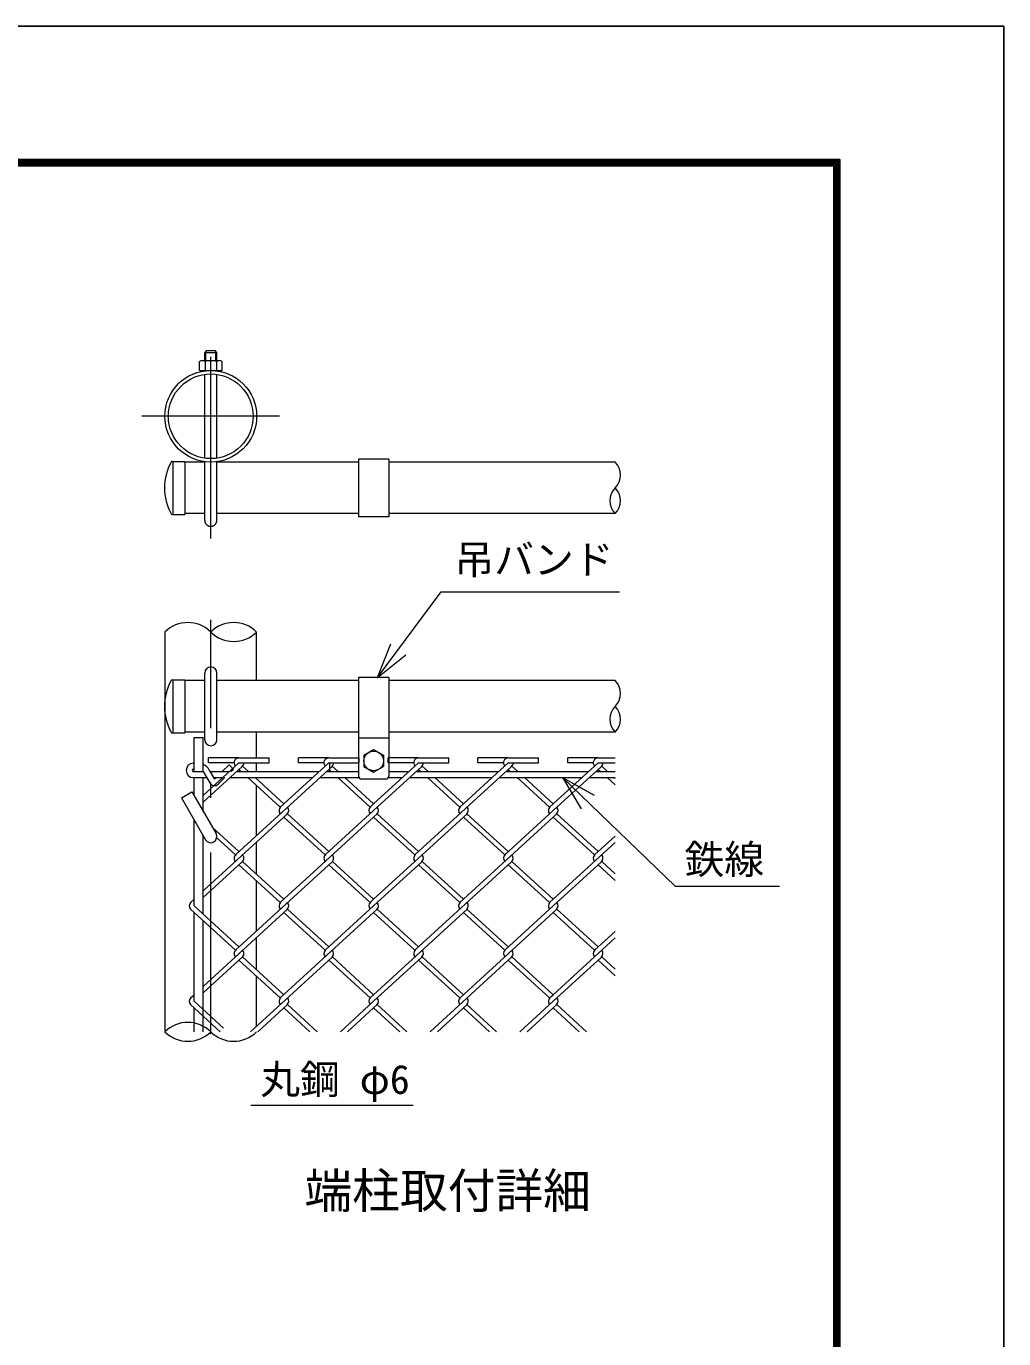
# Model space of a CAD drawing. Units: millimetres, scale not verified. Extents: x -4200 to 4200, y -2970 to 2970.
# Drawn here: x 2589 to 4200, y 805 to 2970 of the extents above; entities that cross this region are included whole.
import ezdxf
from ezdxf.enums import TextEntityAlignment as Align

# ---------------------------------------------------------------- set-up
doc = ezdxf.new("R2010")
doc.units = ezdxf.units.MM
doc.header["$LTSCALE"] = 10
doc.linetypes.add('USER2', pattern=[50.5, 30, -9, 2.5, -9])
doc.linetypes.add('USER3', pattern=[12.6, 8.4, -4.2])
for name, color, linetype, lineweight in [('0-4_D-STR-DIM', 7, 'Continuous', 13), ('0-A_D-STR-TXT', 7, 'Continuous', 13), ('0-C_D-TTL', 7, 'Continuous', 25), ('0-D_3', 3, 'Continuous', 13), ('0-E_26', 2, 'USER2', 13), ('0-F_1', 1, 'Continuous', 9), ('1-0_27', 7, 'Continuous', 13), ('1-1_28', 7, 'Continuous', 13), ('1-3_11', 59, 'Continuous', 9)]:
    doc.layers.add(name, color=color, linetype=linetype, lineweight=lineweight)
doc.layers.add('1-5_24', color=7, linetype='Continuous')
doc.styles.add('ＭＳ ゴシック', font='')
doc.styles.get('ＭＳ ゴシック').set_extended_font_data('MS Gothic')

msp = doc.modelspace()

# ---------------------------------------------------------------- linework, layer by layer
at = {"layer": '0-4_D-STR-DIM'}
for centre, start, end in [((2854.9, 1932.67), 45.18146, 134.81854), ((2930.52, 1932.67), 45.18146, 134.81854), ((2930.52, 2008.78), 225.18146, 314.81854)]:
    msp.add_arc(centre, 53.65, start, end, dxfattribs=at)
at = {"layer": '0-C_D-TTL', "color": 2}
msp.add_lwpolyline([(-4200, 2970), (4200, 2970), (4200, -2970), (-4200, -2970)], close=True, dxfattribs=at)
at = {"layer": '0-C_D-TTL'}
for points in [[(-3930, 2750), (3930, 2750), (3930, -2750), (-3930, -2750)], [(-3927.5, 2747.5), (3927.5, 2747.5), (3927.5, -2747.5), (-3927.5, -2747.5)], [(-3925, 2745), (3925, 2745), (3925, -2745), (-3925, -2745)], [(-3922.5, 2742.5), (3922.5, 2742.5), (3922.5, -2742.5), (-3922.5, -2742.5)], [(-3920, 2740), (3920, 2740), (3920, -2740), (-3920, -2740)]]:
    msp.add_lwpolyline(points, close=True, dxfattribs=at)
at = {"layer": '0-D_3'}
for p, q in [((2882.71, 2418.44), (2882.71, 2432.01)), ((2884.46, 2418.44), (2884.46, 2433.76)), ((2885.71, 2435.01), (2899.71, 2435.01)), ((2902.71, 2432.01), (2899.71, 2435.01)), ((2900.96, 2418.44), (2900.96, 2433.76)), ((2902.71, 2418.44), (2902.71, 2432.01)), ((2873.96, 2402.19), (2873.96, 2416.69)), ((2877.91, 2418.44), (2906.82, 2418.44)), ((2883.33, 2416.69), (2883.33, 2402.19)), ((2902.08, 2416.69), (2902.08, 2402.19)), ((2911.46, 2402.19), (2911.46, 2416.69)), ((2873.96, 2402.19), (2911.46, 2402.19)), ((2882.71, 2401.53), (2882.71, 2402.19)), ((2882.71, 2257.41), (2882.71, 2395.72)), ((2902.71, 2401.53), (2902.71, 2402.19)), ((2902.71, 2257.41), (2902.71, 2395.72)), ((3136.25, 2255.94), (3136.25, 2160.94)), ((3186.25, 2255.94), (3136.25, 2255.94)), ((3186.25, 2255.94), (3186.25, 2160.94)), ((2882.71, 2155.01), (2882.71, 2251.6)), ((2902.71, 2155.01), (2902.71, 2251.6)), ((3186.25, 2160.94), (3136.25, 2160.94)), ((2882.71, 1793.05), (2882.71, 1903.05)), ((2902.71, 1793.05), (2902.71, 1903.05)), ((3136.25, 1895.55), (3136.25, 1733.05)), ((3186.25, 1895.55), (3136.25, 1895.55)), ((3186.25, 1895.55), (3186.25, 1733.05)), ((2865.21, 1778.05), (2865.21, 1796.8)), ((2865.21, 1796.8), (2880.21, 1796.8)), ((2865.21, 1740.55), (2865.21, 1779.82)), ((2880.21, 1778.05), (2880.21, 1796.8)), ((2880.21, 1740.55), (2880.21, 1780.52)), ((3186.25, 1795.55), (3136.25, 1795.55)), ((3145, 1767.41), (3161.25, 1776.8)), ((3161.25, 1776.8), (3177.5, 1767.41)), ((2863.96, 1754.3), (2865.21, 1754.3)), ((3145, 1767.41), (3145, 1748.7)), ((3177.5, 1767.41), (3177.5, 1748.7)), ((2863.96, 1744.3), (2865.21, 1744.3)), ((2863.96, 1740.55), (2880.21, 1740.55)), ((2880.21, 1740.55), (2891.04, 1721.73)), ((2891.74, 1740.55), (2923.53, 1740.55)), ((2911.63, 1740.55), (2922.95, 1751.61)), ((2935.37, 1740.55), (2968.33, 1740.55)), ((2968.33, 1740.55), (3071.55, 1740.55)), ((3083.39, 1740.55), (3136.25, 1740.55)), ((3186.25, 1740.55), (3219.57, 1740.55)), ((3231.41, 1740.55), (3367.59, 1740.55)), ((3379.43, 1740.55), (3429.89, 1740.55)), ((3379.43, 1740.55), (3515.61, 1740.55)), ((3527.45, 1740.55), (3559.37, 1740.55)), ((2863.96, 1730.55), (2885.96, 1730.55)), ((2865.21, 1700.68), (2865.21, 1730.55)), ((2880.21, 1674.7), (2880.21, 1730.55)), ((2897.5, 1730.55), (2912.62, 1730.55)), ((2904.74, 1719.83), (2915.71, 1730.55)), ((2924.46, 1730.55), (2972.26, 1730.55)), ((2968.33, 1730.55), (3060.64, 1730.55)), ((3072.48, 1730.55), (3136.92, 1730.55)), ((3181.25, 1728.05), (3141.25, 1728.05)), ((3185.58, 1730.55), (3208.66, 1730.55)), ((3220.5, 1730.55), (3356.67, 1730.55)), ((3368.52, 1730.55), (3429.89, 1730.55)), ((3368.52, 1730.55), (3504.69, 1730.55)), ((3516.53, 1730.55), (3559.37, 1730.55)), ((2844.23, 1697.02), (2861.55, 1707.02)), ((2844.23, 1697.02), (2884.05, 1628.05)), ((2861.55, 1707.02), (2901.37, 1638.05)), ((2865.21, 1518.92), (2865.21, 1660.68)), ((2880.21, 1505.18), (2880.21, 1634.7)), ((2865.21, 1361.59), (2865.21, 1508.07)), ((2880.21, 1311.15), (2880.21, 1494.33)), ((2865.21, 1311.15), (2865.21, 1350.74))]:
    msp.add_line(p, q, dxfattribs=at)
for points in [[(2885.71, 2435.01), (2882.71, 2432.01), (2902.71, 2432.01)], [(2890.32, 1743.02), (2898.9, 1728.11), (2901.4, 1730.55)], [(2925.94, 1740.55), (2929.93, 1744.45), (2922.95, 1751.61)], [(3145, 1748.7), (3161.25, 1739.3), (3177.5, 1748.7)]]:
    msp.add_lwpolyline(points, dxfattribs=at)
msp.add_circle((3161.25, 1758.05), 16.23, dxfattribs=at)
for centre, radius, start, end in [((2878.65, 2411.44), 7.04, 48.21899, 131.78101), ((2892.71, 2392.45), 25.99, 68.85295, 111.14705), ((2906.77, 2411.29), 7.15, 49.0514, 130.9486), ((2892.71, 1903.05), 10, 0, 180), ((2892.71, 1793.05), 10, 180, 0), ((2863.96, 1742.43), 11.88, 90, 270), ((2863.96, 1742.43), 1.88, 90, 270), ((2870.82, 1731.8), 22.5, 29.90854, 65.34129), ((3141.25, 1733.05), 5, 180, 270), ((3181.25, 1733.05), 5, 270, 0), ((2898.62, 1726.09), 8.75, 209.90854, 314.33561), ((2892.71, 1633.05), 10, 210, 30)]:
    msp.add_arc(centre, radius, start, end, dxfattribs=at)
at = {"layer": '0-D_3', "linetype": 'USER3'}
msp.add_arc((2892.71, 2155.01), 10, 180, 0, dxfattribs=at)
at = {"layer": '0-E_26'}
for p, q in [((2892.71, 2124.7), (2892.71, 2458.03)), ((3006.15, 2326.57), (2779.27, 2326.57)), ((2892.71, 1307.22), (2892.71, 1990.55))]:
    msp.add_line(p, q, dxfattribs=at)
at = {"layer": '0-F_1'}
for p, q in [((2829.38, 2252.19), (2850.21, 2252.19)), ((2830.21, 2252.19), (2830.21, 2164.69)), ((2850.21, 2252.19), (2850.21, 2164.69)), ((2882.71, 2250.94), (2850.21, 2250.94)), ((3136.25, 2250.94), (2902.71, 2250.94)), ((3559.37, 2250.94), (3186.25, 2250.94)), ((2882.71, 2165.94), (2850.21, 2165.94)), ((3136.25, 2165.94), (2902.71, 2165.94)), ((3559.37, 2165.94), (3186.25, 2165.94)), ((2829.38, 2164.69), (2850.21, 2164.69)), ((2817.08, 1970.72), (2817.08, 1311.15)), ((2968.33, 1890.55), (2968.33, 1970.72)), ((2829.38, 1891.8), (2850.21, 1891.8)), ((2830.21, 1891.8), (2830.21, 1804.3)), ((2850.21, 1891.8), (2850.21, 1804.3)), ((2882.71, 1890.55), (2850.21, 1890.55)), ((3136.25, 1890.55), (2902.71, 1890.55)), ((3559.37, 1890.55), (3186.25, 1890.55)), ((2829.38, 1804.3), (2850.21, 1804.3)), ((2882.71, 1805.55), (2850.21, 1805.55)), ((3136.25, 1805.55), (2902.71, 1805.55)), ((2968.33, 1762.93), (2968.33, 1805.55)), ((3559.37, 1805.55), (3186.25, 1805.55)), ((2968.33, 1740.55), (2968.33, 1754.93)), ((3088.85, 1740.55), (3088.85, 1754.93)), ((2968.33, 1728.25), (2968.33, 1730.55)), ((2968.33, 1635.12), (2968.33, 1717.4)), ((2968.33, 1570.91), (2968.33, 1624.27)), ((2968.33, 1477.78), (2968.33, 1560.06)), ((2968.33, 1413.58), (2968.33, 1466.93)), ((2968.33, 1320.45), (2968.33, 1402.72))]:
    msp.add_line(p, q, dxfattribs=at)
for radius in [75.62, 69.88]:
    msp.add_circle((2892.71, 2326.57), radius, dxfattribs=at)
for centre, radius, start, end in [((2829.38, 2249.69), 2.5, 90, 147.70173), ((2905.77, 2208.44), 89.31, 151.52136, 208.47864), ((2829.38, 2167.19), 2.5, 212.29827, 270), ((2905.77, 1848.05), 89.31, 151.52136, 208.47864), ((2829.38, 1889.3), 2.5, 90, 147.70173), ((2829.38, 1806.8), 2.5, 212.29827, 270)]:
    msp.add_arc(centre, radius, start, end, dxfattribs=at)
at = {"layer": '1-0_27'}
for centre, radius, start, end in [((3537.99, 2229.69), 30.15, 315.18146, 44.81854), ((3580.76, 2187.19), 30.15, 135.18146, 224.81854), ((3537.99, 2187.19), 30.15, 315.18146, 44.81854), ((3537.99, 1869.3), 30.15, 315.18146, 44.81854), ((3580.76, 1826.8), 30.15, 135.18146, 224.81854), ((3537.99, 1826.8), 30.15, 315.18146, 44.81854), ((2854.9, 1273.09), 53.65, 45.18146, 134.81854), ((2854.9, 1349.2), 53.65, 225.18146, 314.81854), ((2930.52, 1349.2), 53.65, 225.18146, 314.81854)]:
    msp.add_arc(centre, radius, start, end, dxfattribs=at)
at = {"layer": '1-1_28', "lineweight": 9}
for p, q in [((3167.34, 1895.55), (3189.45, 1951.33)), ((3167.34, 1895.55), (3214.38, 1932.81)), ((3472.33, 1730.55), (3524.86, 1701.56)), ((3472.33, 1730.55), (3503.33, 1679.18))]:
    msp.add_line(p, q, dxfattribs=at)
at = {"layer": '1-1_28'}
msp.add_line((2958.68, 1190.18), (3226.44, 1190.18), dxfattribs=at)
at = {"layer": '1-1_28', "lineweight": 9}
for points in [[(3167.34, 1895.55), (3272.57, 2037.14), (3566.54, 2037.14)], [(3472.33, 1730.55), (3658.51, 1551.43), (3830.14, 1551.43)]]:
    msp.add_lwpolyline(points, dxfattribs=at)
at = {"layer": '1-3_11'}
for p, q in [((2880.21, 1700.85), (2939.22, 1754.93)), ((2889.22, 1754.93), (2889.22, 1762.93)), ((2939.22, 1762.93), (2889.22, 1762.93)), ((2931.22, 1754.93), (2889.22, 1754.93)), ((2939.22, 1762.93), (2989.22, 1762.93)), ((2939.22, 1754.93), (2989.22, 1754.93)), ((2989.22, 1754.93), (2989.22, 1762.93)), ((3007.31, 1681.69), (3087.24, 1754.93)), ((3037.24, 1754.93), (3037.24, 1762.93)), ((3087.24, 1762.93), (3037.24, 1762.93)), ((3079.24, 1754.93), (3037.24, 1754.93)), ((3087.24, 1762.93), (3137.24, 1762.93)), ((3087.24, 1754.93), (3137.24, 1754.93)), ((3137.24, 1754.93), (3137.24, 1762.93)), ((3161.25, 1687.11), (3235.26, 1754.93)), ((3185.26, 1754.93), (3185.26, 1762.93)), ((3235.26, 1762.93), (3185.26, 1762.93)), ((3227.26, 1754.93), (3185.26, 1754.93)), ((3235.26, 1762.93), (3285.26, 1762.93)), ((3235.26, 1754.93), (3285.26, 1754.93)), ((3285.26, 1754.93), (3285.26, 1762.93)), ((3303.35, 1681.69), (3383.27, 1754.93)), ((3333.27, 1754.93), (3333.27, 1762.93)), ((3383.27, 1762.93), (3333.27, 1762.93)), ((3375.27, 1754.93), (3333.27, 1754.93)), ((3383.27, 1762.93), (3433.27, 1762.93)), ((3383.27, 1754.93), (3433.27, 1754.93)), ((3433.27, 1754.93), (3433.27, 1762.93)), ((3457.28, 1687.11), (3531.29, 1754.93)), ((3481.29, 1754.93), (3481.29, 1762.93)), ((3531.29, 1762.93), (3481.29, 1762.93)), ((3523.29, 1754.93), (3481.29, 1754.93)), ((3531.29, 1762.93), (3559.37, 1762.93)), ((3531.29, 1754.93), (3559.37, 1754.93)), ((2880.21, 1690), (2944.62, 1749.03)), ((2933.81, 1603.49), (3092.64, 1749.03)), ((2939.2, 1744.1), (2943.06, 1740.55)), ((2945.12, 1749.52), (2954.9, 1740.55)), ((3087.21, 1744.1), (3091.08, 1740.55)), ((3093.13, 1749.52), (3102.92, 1740.55)), ((3161.25, 1676.26), (3240.66, 1749.03)), ((3229.85, 1603.49), (3388.68, 1749.03)), ((3235.23, 1744.1), (3239.1, 1740.55)), ((3241.15, 1749.52), (3250.94, 1740.55)), ((3383.25, 1744.1), (3387.12, 1740.55)), ((3389.17, 1749.52), (3398.96, 1740.55)), ((3457.28, 1676.26), (3536.7, 1749.03)), ((3531.27, 1744.1), (3535.14, 1740.55)), ((3537.19, 1749.52), (3546.98, 1740.55)), ((2953.98, 1730.55), (3007.35, 1681.64)), ((2965.82, 1730.55), (3013.23, 1687.11)), ((3101.99, 1730.55), (3155.37, 1681.64)), ((3113.84, 1730.55), (3161.25, 1687.11)), ((3250.01, 1730.55), (3303.39, 1681.64)), ((3261.85, 1730.55), (3309.26, 1687.11)), ((3398.03, 1730.55), (3451.41, 1681.64)), ((3409.87, 1730.55), (3457.28, 1687.11)), ((3546.05, 1730.55), (3559.37, 1718.34)), ((3557.89, 1730.55), (3559.37, 1729.19)), ((2880.21, 1543.52), (3019.15, 1670.83)), ((3019.1, 1670.87), (3087.24, 1608.44)), ((3081.83, 1603.49), (3161.25, 1676.26)), ((3155.33, 1681.68), (3161.25, 1687.11)), ((3161.25, 1665.41), (3167.17, 1670.83)), ((3161.25, 1529.77), (3315.19, 1670.83)), ((3167.14, 1670.85), (3235.26, 1608.44)), ((3315.14, 1670.87), (3383.27, 1608.44)), ((3377.87, 1603.49), (3457.28, 1676.26)), ((3451.36, 1681.68), (3457.28, 1687.11)), ((3457.28, 1665.41), (3463.2, 1670.83)), ((3463.18, 1670.85), (3531.29, 1608.44)), ((2895.15, 1648.82), (2939.22, 1608.44)), ((3013.7, 1664.98), (3081.34, 1603)), ((3042.81, 1556.88), (3161.25, 1665.41)), ((3161.25, 1665.41), (3229.33, 1603.02)), ((3303.34, 1524.35), (3457.28, 1665.41)), ((3309.74, 1664.98), (3377.4, 1602.97)), ((3457.28, 1665.41), (3525.37, 1603.02)), ((2902.54, 1631.2), (2933.3, 1603.02)), ((3525.89, 1603.49), (3559.37, 1634.17)), ((2945.14, 1603.02), (2944.62, 1603.49)), ((3093.16, 1603.02), (3092.64, 1603.49)), ((3457.28, 1529.77), (3559.37, 1623.32)), ((2880.21, 1532.67), (2944.62, 1591.69)), ((2933.81, 1591.69), (2933.3, 1592.16)), ((2933.3, 1445.68), (3092.64, 1591.69)), ((2939.22, 1586.74), (3007.33, 1524.33)), ((2945.14, 1592.16), (3013.23, 1529.77)), ((3081.83, 1591.69), (3081.32, 1592.16)), ((3087.24, 1586.74), (3155.33, 1524.35)), ((3093.16, 1592.16), (3161.25, 1529.77)), ((3161.25, 1518.92), (3240.66, 1591.69)), ((3229.85, 1446.15), (3388.68, 1591.69)), ((3235.26, 1586.74), (3303.37, 1524.33)), ((3241.18, 1592.16), (3309.26, 1529.77)), ((3383.27, 1586.74), (3451.36, 1524.35)), ((3389.19, 1592.16), (3457.28, 1529.77)), ((3457.28, 1518.92), (3536.7, 1591.69)), ((3531.29, 1586.74), (3559.37, 1561.01)), ((3537.21, 1592.16), (3559.37, 1571.86)), ((3007.31, 1524.35), (3046.2, 1559.99)), ((2859.29, 1524.35), (2865.21, 1529.77)), ((2865.21, 1518.92), (2939.22, 1451.11)), ((3081.83, 1446.15), (3161.25, 1518.92)), ((3155.33, 1524.35), (3161.25, 1529.77)), ((3377.87, 1446.15), (3457.28, 1518.92)), ((3451.36, 1524.35), (3457.28, 1529.77)), ((2859.29, 1513.5), (2933.3, 1445.68)), ((2880.21, 1386.18), (3019.15, 1513.5)), ((3007.28, 1366.99), (3161.25, 1508.07)), ((3013.7, 1507.64), (3081.34, 1445.66)), ((3019.1, 1513.54), (3087.24, 1451.11)), ((3161.25, 1508.07), (3167.17, 1513.5)), ((3161.25, 1372.44), (3315.19, 1513.5)), ((3161.25, 1508.07), (3229.33, 1445.68)), ((3167.14, 1513.52), (3235.26, 1451.11)), ((3303.86, 1367.49), (3457.28, 1508.07)), ((3309.74, 1507.64), (3377.38, 1445.66)), ((3315.14, 1513.54), (3383.27, 1451.11)), ((3457.28, 1508.07), (3463.2, 1513.5)), ((3457.28, 1508.07), (3525.37, 1445.68)), ((3463.18, 1513.52), (3531.29, 1451.11)), ((3525.89, 1446.15), (3559.37, 1476.84)), ((3457.28, 1372.44), (3559.37, 1465.99)), ((2880.21, 1375.33), (2944.62, 1434.36)), ((2933.81, 1434.36), (2933.3, 1434.83)), ((2939.22, 1429.4), (3007.35, 1366.97)), ((2945.14, 1445.68), (2944.62, 1446.15)), ((2945.14, 1434.83), (3013.23, 1372.44)), ((2958.44, 1311.39), (3092.64, 1434.36)), ((3087.24, 1429.4), (3155.35, 1366.99)), ((3093.16, 1434.83), (3161.25, 1372.44)), ((3161.25, 1361.59), (3240.66, 1434.36)), ((3235.26, 1429.4), (3303.37, 1366.99)), ((3241.18, 1434.83), (3309.26, 1372.44)), ((3254.48, 1311.39), (3389.19, 1434.83)), ((3383.27, 1429.4), (3451.36, 1367.01)), ((3389.19, 1434.83), (3457.28, 1372.44)), ((3457.28, 1361.59), (3536.7, 1434.36)), ((3531.29, 1429.4), (3559.37, 1403.67)), ((3537.21, 1434.83), (3559.37, 1414.52)), ((2859.29, 1367.01), (2865.21, 1372.44)), ((3155.33, 1367.01), (3161.25, 1372.44)), ((3451.36, 1367.01), (3457.28, 1372.44)), ((2859.29, 1356.16), (2908.15, 1311.39)), ((2865.21, 1361.59), (2913.56, 1317.28)), ((2970.28, 1311.39), (3019.15, 1356.16)), ((3013.7, 1350.3), (3056.17, 1311.39)), ((3019.1, 1356.2), (3068.01, 1311.39)), ((3106.46, 1311.39), (3161.25, 1361.59)), ((3161.25, 1350.74), (3167.17, 1356.16)), ((3167.14, 1356.18), (3216.03, 1311.39)), ((3266.32, 1311.39), (3315.19, 1356.16)), ((3309.74, 1350.3), (3352.21, 1311.39)), ((3315.14, 1356.2), (3364.05, 1311.39)), ((3402.5, 1311.39), (3457.28, 1361.59)), ((3414.34, 1311.39), (3457.28, 1350.74)), ((3457.28, 1350.74), (3463.2, 1356.16)), ((3457.28, 1350.74), (3500.23, 1311.39)), ((3463.18, 1356.18), (3512.07, 1311.39))]:
    msp.add_line(p, q, dxfattribs=at)
msp.add_lwpolyline([(3118.3, 1311.39), (3161.25, 1350.74), (3204.19, 1311.39)], dxfattribs=at)
for centre, start, end in [((2939.22, 1754.93), 90, 222.5), ((2939.22, 1754.93), 312.5, 0), ((3087.24, 1754.93), 90, 222.5), ((3087.24, 1754.93), 312.5, 0), ((3235.26, 1754.93), 90, 222.5), ((3235.26, 1754.93), 312.5, 0), ((3383.27, 1754.93), 90, 222.5), ((3383.27, 1754.93), 312.5, 0), ((3531.29, 1754.93), 90, 222.5), ((3531.29, 1754.93), 312.5, 0), ((3013.23, 1676.26), 132.5, 222.5), ((3013.23, 1676.26), 132.5, 222.5), ((3013.23, 1676.26), 312.5, 42.5), ((3013.23, 1676.26), 312.5, 42.5), ((3161.25, 1676.26), 132.5, 222.5), ((3161.25, 1676.26), 312.5, 42.5), ((3309.26, 1676.26), 132.5, 222.5), ((3309.26, 1676.26), 132.5, 222.5), ((3309.26, 1676.26), 312.5, 42.5), ((3309.26, 1676.26), 312.5, 42.5), ((3457.28, 1676.26), 132.5, 222.5), ((3457.28, 1676.26), 312.5, 42.5), ((2939.22, 1597.59), 132.5, 227.5), ((2939.22, 1597.59), 312.5, 47.5), ((3087.24, 1597.59), 132.5, 227.5), ((3087.24, 1597.59), 312.5, 47.5), ((3235.26, 1597.59), 132.5, 222.5), ((3235.26, 1597.59), 312.5, 42.5), ((3383.27, 1597.59), 132.5, 222.5), ((3383.27, 1597.59), 312.5, 42.5), ((3531.29, 1597.59), 132.5, 222.5), ((3531.29, 1597.59), 312.5, 42.5), ((2865.21, 1518.92), 132.5, 222.5), ((3013.23, 1518.92), 132.5, 222.5), ((3013.23, 1518.92), 132.5, 222.5), ((3013.23, 1518.92), 312.5, 42.5), ((3013.23, 1518.92), 312.5, 42.5), ((3161.25, 1518.92), 132.5, 222.5), ((3161.25, 1518.92), 312.5, 42.5), ((3309.26, 1518.92), 132.5, 222.5), ((3309.26, 1518.92), 132.5, 222.5), ((3309.26, 1518.92), 312.5, 42.5), ((3309.26, 1518.92), 312.5, 42.5), ((3457.28, 1518.92), 132.5, 222.5), ((3457.28, 1518.92), 312.5, 42.5), ((2939.22, 1440.25), 132.5, 227.5), ((2939.22, 1440.25), 312.5, 47.5), ((3087.24, 1440.25), 132.5, 222.5), ((3087.24, 1440.25), 312.5, 42.5), ((3235.26, 1440.25), 132.5, 222.5), ((3235.26, 1440.25), 312.5, 42.5), ((3383.27, 1440.25), 132.5, 222.5), ((3383.27, 1440.25), 312.5, 42.5), ((3531.29, 1440.25), 132.5, 222.5), ((3531.29, 1440.25), 312.5, 42.5), ((2865.21, 1361.59), 132.5, 222.5), ((3013.23, 1361.59), 132.5, 222.5), ((3013.23, 1361.59), 132.5, 222.5), ((3013.23, 1361.59), 312.5, 42.5), ((3013.23, 1361.59), 312.5, 42.5), ((3161.25, 1361.59), 132.5, 222.5), ((3161.25, 1361.59), 312.5, 42.5), ((3309.26, 1361.59), 132.5, 222.5), ((3309.26, 1361.59), 132.5, 222.5), ((3309.26, 1361.59), 312.5, 42.5), ((3309.26, 1361.59), 312.5, 42.5), ((3457.28, 1361.59), 132.5, 222.5), ((3457.28, 1361.59), 312.5, 42.5)]:
    msp.add_arc(centre, 8, start, end, dxfattribs=at)

# ---------------------------------------------------------------- texts
at = {"layer": '0-A_D-STR-TXT', "style": 'ＭＳ ゴシック'}
for s, p in [('吊バンド', (3294.43, 2051.91)), ('鉄線', (3673.79, 1557.21)), ('丸鋼 φ6', (2974.32, 1194.22))]:
    msp.add_text(s, height=48.09, dxfattribs=at).set_placement(p, align=Align.BOTTOM_LEFT)
at = {"layer": '1-5_24', "style": 'ＭＳ ゴシック'}
msp.add_text('端柱取付詳細', height=57.7, dxfattribs=at).set_placement((3047.11, 1002.89), align=Align.BOTTOM_LEFT)

doc.saveas('drawing.dxf')
